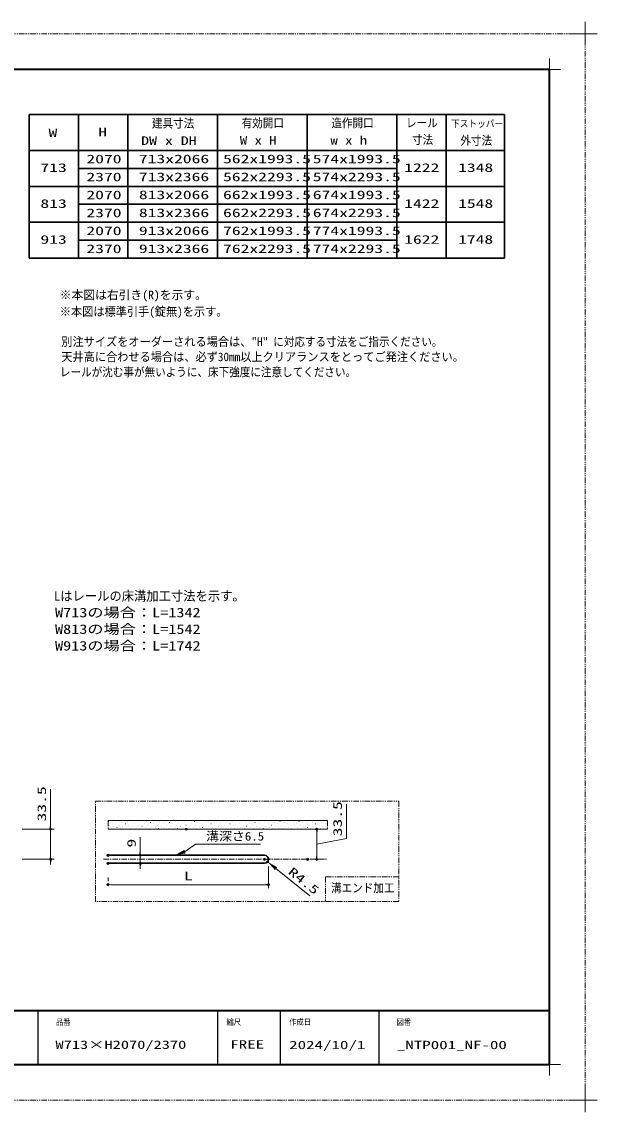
# Model space of a CAD drawing. Units: millimetres, scale not verified. Extents: x -1306 to 1306, y -607 to 607.
# Drawn here: x -241 to 400, y -607 to 607 of the extents above; entities that cross this region are included whole.
import ezdxf
from ezdxf.enums import TextEntityAlignment as Align

# ---------------------------------------------------------------- set-up
doc = ezdxf.new("R2010")
doc.units = ezdxf.units.MM
doc.header["$LTSCALE"] = 5
doc.header["$PDMODE"] = 32
doc.header["$PDSIZE"] = 2.5
doc.linetypes.add('USER1', pattern=[2.5, 1.25, -0.25, 0.25, -0.25, 0.25, -0.25])
doc.linetypes.add('USER3', pattern=[2, 1.25, -0.25, 0.25, -0.25])
for name, color, linetype, lineweight in [('0-1_線(黄)', 2, 'Continuous', 15), ('0-3_陰線', 1, 'USER1', 9), ('0-8_二点鎖線', 4, 'USER1', 15), ('0-C_中心線', 3, 'USER3', 9), ('0-D_線(白)', 7, 'Continuous', 30), ('1-1_寸法線', 3, 'Continuous', 13), ('1-2_ハッチング', 6, 'Continuous', 9), ('1-4_DEFPOINTS', 7, 'Continuous', 5), ('1-5_0', 3, 'Continuous', 25), ('1-8_図面枠', 7, 'Continuous', 35), ('1-9_一般', 7, 'Continuous', 5)]:
    doc.layers.add(name, color=color, linetype=linetype, lineweight=lineweight)
doc.styles.add('ＭＳ ゴシック', font='')
doc.styles.get('ＭＳ ゴシック').set_extended_font_data('MS Gothic')

# ---------------------------------------------------------------- blocks, each defined once
blk = doc.blocks.new('_DOT')
at = {"layer": '1-5_0'}
blk.add_line((-2.5, 0), (-5, 0), dxfattribs=at)
for points in [[(0, 0), (-2.5, 0), (-2.48, 0.313)], [(0, 0), (-2.48, -0.313), (-2.5, 0)], [(0, 0), (-2.48, 0.313), (-2.421, 0.622)], [(0, 0), (-2.421, -0.622), (-2.48, -0.313)], [(0, 0), (-2.421, 0.622), (-2.324, 0.92)], [(0, 0), (-2.324, -0.92), (-2.421, -0.622)], [(0, 0), (-2.324, 0.92), (-2.191, 1.204)], [(0, 0), (-2.191, -1.204), (-2.324, -0.92)], [(0, 0), (-2.191, 1.204), (-2.023, 1.469)], [(0, 0), (-2.023, -1.469), (-2.191, -1.204)], [(0, 0), (-2.023, 1.469), (-1.822, 1.711)], [(0, 0), (-1.822, -1.711), (-2.023, -1.469)], [(0, 0), (-1.822, 1.711), (-1.594, 1.926)], [(0, 0), (-1.594, -1.926), (-1.822, -1.711)], [(0, 0), (-1.594, 1.926), (-1.34, 2.111)], [(0, 0), (-1.34, -2.111), (-1.594, -1.926)], [(0, 0), (-1.34, 2.111), (-1.064, 2.262)], [(0, 0), (-1.064, -2.262), (-1.34, -2.111)], [(0, 0), (-1.064, 2.262), (-0.773, 2.378)], [(0, 0), (-0.773, -2.378), (-1.064, -2.262)], [(0, 0), (-0.773, 2.378), (-0.468, 2.456)], [(0, 0), (-0.468, -2.456), (-0.773, -2.378)], [(0, 0), (-0.468, 2.456), (-0.157, 2.495)], [(0, 0), (-0.157, -2.495), (-0.468, -2.456)], [(0, 0), (-0.157, 2.495), (0.157, 2.495)], [(0, 0), (0.157, -2.495), (-0.157, -2.495)], [(0, 0), (0.157, 2.495), (0.468, 2.456)], [(0, 0), (0.468, 2.456), (0.773, 2.378)], [(0, 0), (0.773, 2.378), (1.064, 2.262)], [(0, 0), (1.064, 2.262), (1.34, 2.111)], [(0, 0), (1.34, 2.111), (1.594, 1.926)], [(0, 0), (1.594, 1.926), (1.822, 1.711)], [(0, 0), (1.822, 1.711), (2.023, 1.469)], [(0, 0), (2.023, 1.469), (2.191, 1.204)], [(0, 0), (2.191, 1.204), (2.324, 0.92)], [(0, 0), (2.324, 0.92), (2.421, 0.622)], [(0, 0), (2.421, 0.622), (2.48, 0.313)], [(0, 0), (2.48, 0.313), (2.5, 0)], [(0, 0), (0.468, -2.456), (0.157, -2.495)], [(0, 0), (0.773, -2.378), (0.468, -2.456)], [(0, 0), (1.064, -2.262), (0.773, -2.378)], [(0, 0), (1.34, -2.111), (1.064, -2.262)], [(0, 0), (1.594, -1.926), (1.34, -2.111)], [(0, 0), (1.822, -1.711), (1.594, -1.926)], [(0, 0), (2.023, -1.469), (1.822, -1.711)], [(0, 0), (2.191, -1.204), (2.023, -1.469)], [(0, 0), (2.324, -0.92), (2.191, -1.204)], [(0, 0), (2.421, -0.622), (2.324, -0.92)], [(0, 0), (2.48, -0.313), (2.421, -0.622)], [(0, 0), (2.5, 0), (2.48, -0.313)]]:
    blk.add_solid(points, dxfattribs=at)
blk = doc.blocks.new('グループ-13-1')
at = {"layer": '1-9_一般'}
for p, q in [((62041.6, -14029.5), (62041.6, -13365.5)), ((61709.6, -13697.5), (62373.6, -13697.5))]:
    blk.add_line(p, q, dxfattribs=at)

msp = doc.modelspace()

# ---------------------------------------------------------------- linework, layer by layer
at = {"layer": '0-1_線(黄)'}
for p, q in [((-144.917, -282.544), (99.749, -282.544)), ((-144.917, -292.044), (99.749, -292.044))]:
    msp.add_line(p, q, dxfattribs=at)
at = {"layer": '0-3_陰線', "color": 4}
for p, q in [((387.036, 594), (-1292.964, 594)), ((387.036, -594), (387.036, 594)), ((-144.917, -282.544), (-144.917, -292.044)), ((99.749, -282.544), (99.749, -292.044)), ((387.036, -594), (-1292.964, -594))]:
    msp.add_line(p, q, dxfattribs=at)
at = {"layer": '0-8_二点鎖線'}
msp.add_lwpolyline([(-158.957, -261.003), (179.043, -261.003), (179.043, -372.757), (-158.957, -372.757)], close=True, dxfattribs=at)
msp.add_lwpolyline([(179.043, -345.268), (97.589, -345.268), (97.589, -372.757)], dxfattribs=at)
at = {"layer": '0-C_中心線'}
msp.add_line((-150.04, -325.544), (100.022, -325.544), dxfattribs=at)
at = {"layer": '0-D_線(白)'}
for p, q in [((-232.964, 504), (-232.964, 344)), ((-232.964, 504), (297.036, 504)), ((-232.964, 504), (297.036, 504)), ((-177.964, 504), (-177.964, 344)), ((-122.964, 504), (-122.964, 344)), ((-22.964, 504), (-22.964, 344)), ((77.036, 504), (77.036, 344)), ((177.036, 504), (177.036, 344)), ((232.036, 504), (232.036, 424)), ((232.036, 504), (232.036, 344)), ((297.036, 504), (297.036, 344)), ((-232.964, 464), (297.036, 464)), ((-177.964, 444), (177.036, 444)), ((-232.964, 424), (297.036, 424)), ((-177.964, 404), (177.036, 404)), ((-232.964, 384), (297.036, 384)), ((-177.964, 364), (177.036, 364)), ((-232.964, 344), (297.036, 344)), ((-144.917, -321.044), (29.467, -321.044)), ((-144.917, -330.044), (29.465, -330.044))]:
    msp.add_line(p, q, dxfattribs=at)
msp.add_arc((29.465, -325.544), 4.5, 270.00814, 89.99334, dxfattribs=at)
at = {"layer": '1-1_寸法線'}
for p, q in [((-208.957, -289.044), (-208.957, -247.568)), ((-240.705, -292.044), (-204.957, -292.044)), ((-208.957, -325.544), (-208.957, -292.044)), ((-108.957, -318.044), (-108.957, -300.854)), ((-49.725, -292.044), (91.645, -292.044)), ((87.645, -322.544), (87.645, -295.044)), ((-240.705, -325.544), (-204.957, -325.544)), ((-136.917, -321.044), (-104.957, -321.044)), ((-108.957, -330.044), (-108.957, -321.044)), ((85.548, -325.544), (91.645, -325.544)), ((-208.957, -328.544), (-208.957, -331.544)), ((-136.917, -330.044), (-104.957, -330.044)), ((-108.957, -333.044), (-108.957, -336.044)), ((33.963, -333.428), (33.963, -357.9)), ((-144.917, -345.9), (-144.917, -349.9)), ((-141.917, -353.9), (30.963, -353.9))]:
    msp.add_line(p, q, dxfattribs=at)
at = {"layer": '1-1_寸法線', "lineweight": 9}
msp.add_line((80.036, -366.342), (42.307, -335.904), dxfattribs=at)
at = {"layer": '1-1_寸法線'}
for points in [[(87.645, -308.794), (120.723, -302.56), (120.723, -264.084)], [(25.171, -308.64), (-47.503, -308.64), (-59.088, -317.025)]]:
    msp.add_lwpolyline(points, dxfattribs=at)
for points in [[(-70.395, -321.044), (-59.786, -315.061), (-58.39, -318.988)], [(43.563, -334.348), (32.967, -328.37), (41.051, -337.461)], [(-141.917, -353.4), (-144.917, -353.9), (-141.917, -354.4)]]:
    msp.add_solid(points, dxfattribs=at)
at = {"layer": '1-2_ハッチング'}
for p, q in [((-144.186, -283.444), (-144.136, -283.444)), ((-142.861, -287.421), (-142.811, -287.421)), ((-141.535, -291.399), (-141.485, -291.399)), ((-140.209, -284.769), (-140.159, -284.769)), ((-138.883, -288.747), (-138.833, -288.747)), ((-136.231, -286.095), (-136.181, -286.095)), ((-134.906, -290.073), (-134.856, -290.073)), ((-133.58, -283.444), (-133.53, -283.444)), ((-132.254, -287.421), (-132.204, -287.421)), ((-130.928, -291.399), (-130.878, -291.399)), ((-129.602, -284.769), (-129.552, -284.769)), ((-128.277, -288.747), (-128.227, -288.747)), ((-125.625, -286.095), (-125.575, -286.095)), ((-124.299, -290.073), (-124.249, -290.073)), ((-122.973, -283.444), (-122.923, -283.444)), ((-121.647, -287.421), (-121.597, -287.421)), ((-120.322, -291.399), (-120.272, -291.399)), ((-118.996, -284.769), (-118.946, -284.769)), ((-117.67, -288.747), (-117.62, -288.747)), ((-115.018, -286.095), (-114.968, -286.095)), ((-113.692, -290.073), (-113.642, -290.073)), ((-112.367, -283.444), (-112.317, -283.444)), ((-111.041, -287.421), (-110.991, -287.421)), ((-109.715, -291.399), (-109.665, -291.399)), ((-108.389, -284.769), (-108.339, -284.769)), ((-107.063, -288.747), (-107.013, -288.747)), ((-104.412, -286.095), (-104.362, -286.095)), ((-103.086, -290.073), (-103.036, -290.073)), ((-101.76, -283.444), (-101.71, -283.444)), ((-100.434, -287.421), (-100.384, -287.421)), ((-99.108, -291.399), (-99.058, -291.399)), ((-97.783, -284.769), (-97.733, -284.769)), ((-96.457, -288.747), (-96.407, -288.747)), ((-93.805, -286.095), (-93.755, -286.095)), ((-92.479, -290.073), (-92.429, -290.073)), ((-91.153, -283.444), (-91.103, -283.444)), ((-89.828, -287.421), (-89.778, -287.421)), ((-88.502, -291.399), (-88.452, -291.399)), ((-87.176, -284.769), (-87.126, -284.769)), ((-85.85, -288.747), (-85.8, -288.747)), ((-83.198, -286.095), (-83.148, -286.095)), ((-81.873, -290.073), (-81.823, -290.073)), ((-80.547, -283.444), (-80.497, -283.444)), ((-79.221, -287.421), (-79.171, -287.421)), ((-77.895, -291.399), (-77.845, -291.399)), ((-76.569, -284.769), (-76.519, -284.769)), ((-75.244, -288.747), (-75.194, -288.747)), ((-72.592, -286.095), (-72.542, -286.095)), ((-71.266, -290.073), (-71.216, -290.073)), ((-69.94, -283.444), (-69.89, -283.444)), ((-68.614, -287.421), (-68.564, -287.421)), ((-67.289, -291.399), (-67.239, -291.399)), ((-65.963, -284.769), (-65.913, -284.769)), ((-64.637, -288.747), (-64.587, -288.747)), ((-61.985, -286.095), (-61.935, -286.095)), ((-60.659, -290.073), (-60.609, -290.073)), ((-59.334, -283.444), (-59.284, -283.444)), ((-58.008, -287.421), (-57.958, -287.421)), ((-56.682, -291.399), (-56.632, -291.399)), ((-55.356, -284.769), (-55.306, -284.769)), ((-54.03, -288.747), (-53.98, -288.747)), ((-51.379, -286.095), (-51.329, -286.095)), ((-50.053, -290.073), (-50.003, -290.073)), ((-48.727, -283.444), (-48.677, -283.444)), ((-47.401, -287.421), (-47.351, -287.421)), ((-46.075, -291.399), (-46.025, -291.399)), ((-44.75, -284.769), (-44.7, -284.769)), ((-43.424, -288.747), (-43.374, -288.747)), ((-40.772, -286.095), (-40.722, -286.095)), ((-39.446, -290.073), (-39.396, -290.073)), ((-38.12, -283.444), (-38.07, -283.444)), ((-36.795, -287.421), (-36.745, -287.421)), ((-35.469, -291.399), (-35.419, -291.399)), ((-34.143, -284.769), (-34.093, -284.769)), ((-32.817, -288.747), (-32.767, -288.747)), ((-30.165, -286.095), (-30.115, -286.095)), ((-28.84, -290.073), (-28.79, -290.073)), ((-27.514, -283.444), (-27.464, -283.444)), ((-26.188, -287.421), (-26.138, -287.421)), ((-24.862, -291.399), (-24.812, -291.399)), ((-23.536, -284.769), (-23.486, -284.769)), ((-22.211, -288.747), (-22.161, -288.747)), ((-19.559, -286.095), (-19.509, -286.095)), ((-18.233, -290.073), (-18.183, -290.073)), ((-16.907, -283.444), (-16.857, -283.444)), ((-15.581, -287.421), (-15.531, -287.421)), ((-14.256, -291.399), (-14.206, -291.399)), ((-12.93, -284.769), (-12.88, -284.769)), ((-11.604, -288.747), (-11.554, -288.747)), ((-8.952, -286.095), (-8.902, -286.095)), ((-7.626, -290.073), (-7.576, -290.073)), ((-6.301, -283.444), (-6.251, -283.444)), ((-4.975, -287.421), (-4.925, -287.421)), ((-3.649, -291.399), (-3.599, -291.399)), ((-2.323, -284.769), (-2.273, -284.769)), ((-0.997, -288.747), (-0.947, -288.747)), ((1.654, -286.095), (1.704, -286.095)), ((2.98, -290.073), (3.03, -290.073)), ((4.306, -283.444), (4.356, -283.444)), ((5.632, -287.421), (5.682, -287.421)), ((6.958, -291.399), (7.008, -291.399)), ((8.283, -284.769), (8.333, -284.769)), ((9.609, -288.747), (9.659, -288.747)), ((12.261, -286.095), (12.311, -286.095)), ((13.587, -290.073), (13.637, -290.073)), ((14.913, -283.444), (14.963, -283.444)), ((16.238, -287.421), (16.288, -287.421)), ((17.564, -291.399), (17.614, -291.399)), ((18.89, -284.769), (18.94, -284.769)), ((20.216, -288.747), (20.266, -288.747)), ((22.868, -286.095), (22.918, -286.095)), ((24.193, -290.073), (24.243, -290.073)), ((25.519, -283.444), (25.569, -283.444)), ((26.845, -287.421), (26.895, -287.421)), ((28.171, -291.399), (28.221, -291.399)), ((29.497, -284.769), (29.547, -284.769)), ((30.822, -288.747), (30.872, -288.747)), ((33.474, -286.095), (33.524, -286.095)), ((34.8, -290.073), (34.85, -290.073)), ((36.126, -283.444), (36.176, -283.444)), ((37.452, -287.421), (37.502, -287.421)), ((38.777, -291.399), (38.827, -291.399)), ((40.103, -284.769), (40.153, -284.769)), ((41.429, -288.747), (41.479, -288.747)), ((44.081, -286.095), (44.131, -286.095)), ((45.407, -290.073), (45.457, -290.073)), ((46.732, -283.444), (46.782, -283.444)), ((48.058, -287.421), (48.108, -287.421)), ((49.384, -291.399), (49.434, -291.399)), ((50.71, -284.769), (50.76, -284.769)), ((52.036, -288.747), (52.086, -288.747)), ((54.687, -286.095), (54.737, -286.095)), ((56.013, -290.073), (56.063, -290.073)), ((57.339, -283.444), (57.389, -283.444)), ((58.665, -287.421), (58.715, -287.421)), ((59.991, -291.399), (60.041, -291.399)), ((61.316, -284.769), (61.366, -284.769)), ((62.642, -288.747), (62.692, -288.747)), ((65.294, -286.095), (65.344, -286.095)), ((66.62, -290.073), (66.67, -290.073)), ((67.946, -283.444), (67.996, -283.444)), ((69.271, -287.421), (69.321, -287.421)), ((70.597, -291.399), (70.647, -291.399)), ((71.923, -284.769), (71.973, -284.769)), ((73.249, -288.747), (73.299, -288.747)), ((75.901, -286.095), (75.951, -286.095)), ((77.226, -290.073), (77.276, -290.073)), ((78.552, -283.444), (78.602, -283.444)), ((79.878, -287.421), (79.928, -287.421)), ((81.204, -291.399), (81.254, -291.399)), ((82.53, -284.769), (82.58, -284.769)), ((83.856, -288.747), (83.906, -288.747)), ((86.507, -286.095), (86.557, -286.095)), ((87.833, -290.073), (87.883, -290.073)), ((89.159, -283.444), (89.209, -283.444)), ((90.485, -287.421), (90.535, -287.421)), ((91.81, -291.399), (91.86, -291.399)), ((93.136, -284.769), (93.186, -284.769)), ((94.462, -288.747), (94.512, -288.747)), ((97.114, -286.095), (97.164, -286.095)), ((98.44, -290.073), (98.49, -290.073))]:
    msp.add_line(p, q, dxfattribs=at)
at = {"layer": '1-4_DEFPOINTS'}
for p, q in [((347.036, 541.55), (347.036, 566.45)), ((334.586, 554), (359.486, 554)), ((347.036, -566.45), (347.036, -541.55)), ((334.586, -554), (359.486, -554))]:
    msp.add_line(p, q, dxfattribs=at)
for p in [(-57.725, -292.044), (87.645, -292.044), (-208.957, -325.544), (-144.917, -321.044), (29.465, -325.544), (32.967, -328.37), (33.963, -325.428), (77.548, -325.544), (-144.917, -330.044), (-108.957, -330.044), (-144.917, -353.9), (33.963, -353.9)]:
    msp.add_point(p, dxfattribs=at)
at = {"layer": '1-5_0', "color": 7}
for p, q in [((-222.964, -494), (-222.964, -554)), ((-22.964, -494), (-22.964, -554)), ((47.036, -494), (47.036, -554)), ((157.036, -494), (157.036, -554))]:
    msp.add_line(p, q, dxfattribs=at)
at = {"layer": '1-8_図面枠'}
msp.add_line((-1252.964, -494), (347.036, -494), dxfattribs=at)
msp.add_lwpolyline([(-1252.964, -554), (347.036, -554), (347.036, 554), (-1252.964, 554)], close=True, dxfattribs=at)

# ---------------------------------------------------------------- block references
at = {"layer": '0-3_陰線', "xscale": 0.04, "yscale": 0.04}
for p in [(-2094.629, 1141.9), (-2094.629, -46.1)]:
    msp.add_blockref('グループ-13-1', p, dxfattribs=at)
at = {"layer": '1-1_寸法線', "xscale": 0.6, "yscale": 0.6}
for p, rotation in [((-208.957, -292.044), 270), ((87.645, -292.044), 90), ((-208.957, -325.544), 90), ((-108.957, -321.044), 270), ((87.645, -325.544), 270), ((-108.957, -330.044), 90)]:
    msp.add_blockref('_DOT', p, dxfattribs=dict(at, rotation=rotation))
msp.add_blockref('_DOT', (33.963, -353.9), dxfattribs=at)

# ---------------------------------------------------------------- texts
at = {"layer": '0-1_線(黄)', "style": 'ＭＳ ゴシック'}
for s, height, width, p in [('建具寸法', 9.604, 0.9, (-95.965, 486.519)), ('有効開口', 9.604, 0.9, (4.021, 486.873)), ('造作開口', 9.604, 0.9, (104.021, 486.873)), ('レール', 9.604, 0.9, (187.287, 486.982)), ('下ストッパー', 7.697, 0.9, (237.374, 487.714)), ('W', 9.604, 1.5, (-211.217, 475.906)), ('H', 9.604, 1.5, (-155.826, 476.887)), ('DW x DH', 9.621, 1.35, (-107.962, 467.19)), ('W x H', 9.621, 1.25, (2.044, 467.615)), ('w x h', 9.621, 1.25, (102.981, 467.615)), ('寸法', 9.604, 0.9, (193.918, 468.262)), ('外寸法', 9.604, 0.9, (247.789, 467.325)), ('713', 9.604, 1.5, (-220.276, 437.121)), ('2070', 9.604, 1.5, (-169.024, 446.763)), ('713x2066', 9.604, 1.5, (-110.524, 446.865)), ('562x1993.5', 9.604, 1.5, (-16.7, 446.865)), ('574x1993.5', 9.604, 1.5, (83.3, 446.865)), ('1222', 9.604, 1.5, (185.192, 437.157)), ('1348', 9.604, 1.5, (245.239, 437.157)), ('2370', 9.604, 1.5, (-169.024, 426.763)), ('713x2366', 9.604, 1.5, (-110.524, 426.865)), ('562x2293.5', 9.604, 1.5, (-16.7, 426.865)), ('574x2293.5', 9.604, 1.5, (83.3, 426.865)), ('2070', 9.604, 1.5, (-169.024, 406.763)), ('813x2066', 9.604, 1.5, (-110.524, 406.865)), ('662x1993.5', 9.604, 1.5, (-16.7, 406.865)), ('674x1993.5', 9.604, 1.5, (83.3, 406.865)), ('813', 9.604, 1.5, (-220.276, 397.121)), ('1422', 9.604, 1.5, (185.192, 397.157)), ('1548', 9.604, 1.5, (245.239, 397.157)), ('2370', 9.604, 1.5, (-169.024, 386.763)), ('813x2366', 9.604, 1.5, (-110.524, 386.865)), ('662x2293.5', 9.604, 1.5, (-16.7, 386.865)), ('674x2293.5', 9.604, 1.5, (83.3, 386.865)), ('2070', 9.604, 1.5, (-169.024, 366.763)), ('913x2066', 9.604, 1.5, (-110.524, 366.865)), ('762x1993.5', 9.604, 1.5, (-16.7, 366.865)), ('774x1993.5', 9.604, 1.5, (83.3, 366.865)), ('913', 9.604, 1.5, (-220.276, 357.121)), ('1622', 9.604, 1.5, (185.192, 357.157)), ('1748', 9.604, 1.5, (245.239, 357.157)), ('2370', 9.604, 1.5, (-169.024, 346.763)), ('913x2366', 9.604, 1.5, (-110.524, 346.865)), ('762x2293.5', 9.604, 1.5, (-16.7, 346.865)), ('774x2293.5', 9.604, 1.5, (83.3, 346.865)), ('※本図は標準引手(錠無)を示す。', 9.621, 0.95, (-198.689, 276.788)), ('別注サイズをオーダーされる場合は、"H"', 9.621, 0.95, (-196.997, 243.255)), ('に対応する寸法をご指示ください。', 9.604, 0.9, (39.195, 243.255)), ('天井高に合わせる場合は、必ず30mm以上クリアランスをとってご発注ください。', 9.621, 0.95, (-196.997, 226.35)), ('レールが沈む事が無いように、床下強度に注意してください。', 9.604, 0.9, (-198.497, 209.479))]:
    msp.add_text(s, height=height, dxfattribs=dict(at, width=width)).set_placement(p, align=Align.BOTTOM_LEFT)
msp.add_text('※本図は右引き(R)を示す。', height=9.621, dxfattribs=at).set_placement((-198.689, 295.36), align=Align.BOTTOM_LEFT)
at = {"layer": '1-1_寸法線', "style": 'ＭＳ ゴシック'}
for s, height, width, p in [('Lはレールの床溝加工寸法を示す。', 10.58, 0.95, (-205.009, -40.712)), ('W713の場合：L=1342', 10.59, 1.25, (-203.961, -59.205)), ('W813の場合：L=1542', 10.59, 1.25, (-203.961, -77.698)), ('W913の場合：L=1742', 10.59, 1.25, (-203.961, -96.19)), ('溝深さ6.5', 9.604, 1.1, (-35.63, -307.635)), ('L', 9.604, 1.5, (-60.239, -351.75)), ('溝エンド加工', 9.604, 0.9, (103.687, -365.207))]:
    msp.add_text(s, height=height, dxfattribs=dict(at, width=width)).set_placement(p, align=Align.BOTTOM_LEFT)
at = {"layer": '1-1_寸法線', "style": 'ＭＳ ゴシック', "width": 1.5}
for s, rotation, p in [('33.5', 90, (-211.107, -283.473)), ('33.5', 90, (118.573, -299.988)), ('9', 90, (-111.107, -312.473)), ('R4.5', 321.106, (53.221, -343.232))]:
    msp.add_text(s, height=9.604, rotation=rotation, dxfattribs=at).set_placement(p, align=Align.BOTTOM_LEFT)
at = {"layer": '1-8_図面枠', "style": 'ＭＳ ゴシック'}
for s, height, width, p in [('品番', 6.452, 0.9, (-202.964, -512.073)), ('縮尺', 6.452, 0.9, (-12.964, -512.038)), ('作成日', 6.452, 0.9, (57.036, -511.963)), ('図番', 6.452, 0.9, (176.633, -512.073)), ('W713×H2070/2370', 9.236, 1.45, (-203.459, -539.518)), ('FREE', 9.238, 1.5, (-8.665, -539.129)), ('2024/10/1', 9.238, 1.5, (57.036, -539.776)), ('_NTP001_NF-00', 9.238, 1.5, (177.071, -539.776))]:
    msp.add_text(s, height=height, dxfattribs=dict(at, width=width)).set_placement(p, align=Align.BOTTOM_LEFT)

doc.saveas('drawing.dxf')
